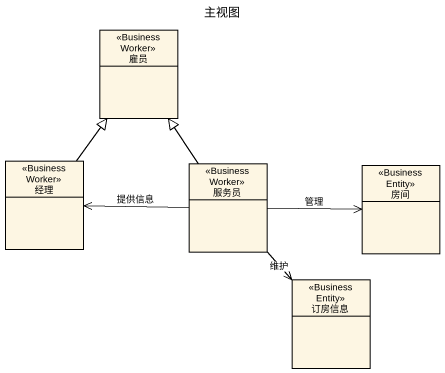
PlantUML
@startuml
title 主视图
hide circle
hide empty members
class 雇员 <<Business Worker>>
class 经理 <<Business Worker>>
class 服务员 <<Business Worker>>
class 房间 <<Business Entity>>
class 订房信息 <<Business Entity>>
经理 -up-|> 雇员
服务员 -up-|> 雇员
服务员 -left-> 经理 : 提供信息
服务员 -right-> 房间 : 管理
服务员 --> 订房信息 : 维护
@enduml
